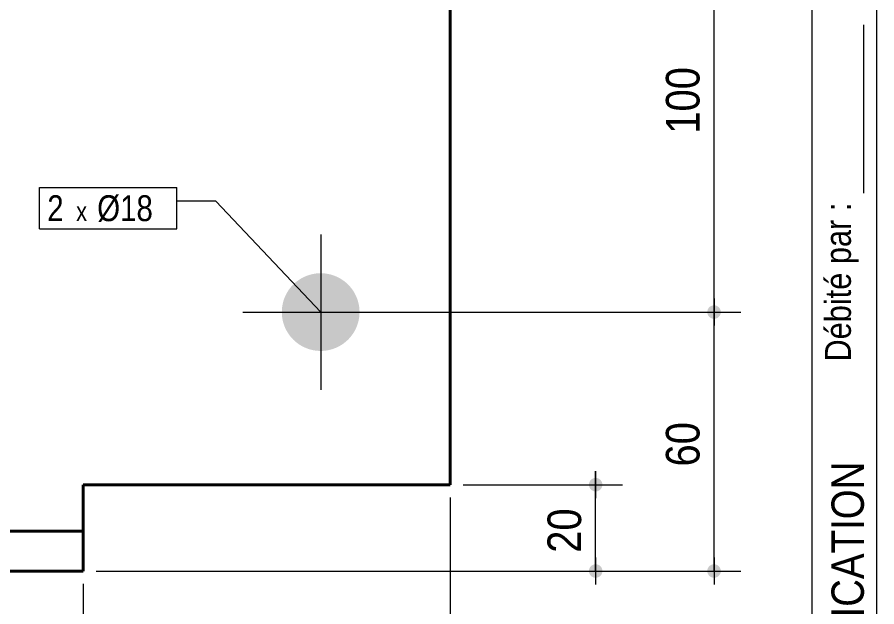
# Model space of a CAD drawing. Header units: millimetres. Extents: x 2 to 287, y 5 to 195.
# Drawn here: x 215.6 to 282, y 70.1 to 115.6 of the extents above; entities that cross this region are included whole.
import ezdxf

# ---------------------------------------------------------------- set-up
doc = ezdxf.new("R2010")
doc.units = ezdxf.units.MM
doc.linetypes.add('CACHE2', pattern=[1.190625, 0.79375, -0.396875])
for name, color, linetype, lineweight in [('Autre type objet', 1, 'Continuous', 0), ('Boulon', 7, 'Continuous', 0), ('Cache', 7, 'Continuous', 0), ('Cotation', 7, 'Continuous', 0), ('Désignation boulon', 3, 'Continuous', 0), ('Feuille dessin', 5, 'Continuous', 0), ('Piece', 2, 'Continuous', 0)]:
    doc.layers.add(name, color=color, linetype=linetype, lineweight=lineweight)
doc.styles.add('ARIAL', font='ARIAL.TTF')
doc.styles.add('COMIC_SANS_MS', font='COMIC.TTF')

# ---------------------------------------------------------------- blocks, each defined once
blk = doc.blocks.new('*A1')
at = {"layer": 'Boulon'}
for points in [[(236.058, 126.229), (236.061, 126.302), (236.065, 126.376), (236.071, 126.449), (236.08, 126.522), (236.089, 126.595), (236.101, 126.668), (236.115, 126.74), (236.13, 126.812), (236.147, 126.884), (236.166, 126.955), (236.186, 127.026), (236.208, 127.096), (236.232, 127.166), (236.258, 127.235), (236.285, 127.303), (236.314, 127.371), (236.345, 127.438), (236.377, 127.504), (236.411, 127.569), (236.447, 127.634), (236.484, 127.697), (236.522, 127.76), (236.563, 127.822), (236.604, 127.882), (236.647, 127.942), (236.692, 128.001), (236.738, 128.058), (236.785, 128.114), (236.834, 128.17), (236.884, 128.224), (236.936, 128.276), (236.988, 128.328), (237.042, 128.378), (237.097, 128.427), (237.154, 128.474), (237.211, 128.52), (237.27, 128.565), (237.33, 128.608), (237.39, 128.649), (237.452, 128.69), (237.515, 128.728), (237.578, 128.765), (237.643, 128.801), (237.708, 128.835), (237.774, 128.867), (237.841, 128.898), (237.909, 128.927), (237.977, 128.954), (238.046, 128.98), (238.116, 129.004), (238.186, 129.026), (238.257, 129.046), (238.328, 129.065), (238.4, 129.082), (238.472, 129.097), (238.544, 129.111), (238.617, 129.122), (238.69, 129.132), (238.763, 129.141), (238.836, 129.147), (238.91, 129.151), (238.983, 129.154), (239.057, 129.155), (239.131, 129.154), (239.204, 129.151), (239.278, 129.147), (239.351, 129.141), (239.424, 129.132), (239.497, 129.122), (239.57, 129.111), (239.642, 129.097), (239.714, 129.082), (239.786, 129.065), (239.857, 129.046), (239.928, 129.026), (239.998, 129.004), (240.068, 128.98), (240.137, 128.954), (240.205, 128.927), (240.273, 128.898), (240.34, 128.867), (240.406, 128.835), (240.471, 128.801), (240.536, 128.765), (240.599, 128.728), (240.662, 128.69), (240.724, 128.649), (240.784, 128.608), (240.844, 128.565), (240.903, 128.52), (240.96, 128.474), (241.017, 128.427), (241.072, 128.378), (241.126, 128.328), (241.178, 128.276), (241.23, 128.224), (241.28, 128.17), (241.329, 128.114), (241.376, 128.058), (241.422, 128.001), (241.467, 127.942), (241.51, 127.882), (241.551, 127.822), (241.592, 127.76), (241.63, 127.697), (241.667, 127.634), (241.703, 127.569), (241.737, 127.504), (241.769, 127.438), (241.8, 127.371), (241.829, 127.303), (241.856, 127.235), (241.882, 127.166), (241.906, 127.096), (241.928, 127.026), (241.948, 126.955), (241.967, 126.884), (241.984, 126.812), (241.999, 126.74), (242.013, 126.668), (242.025, 126.595), (242.034, 126.522), (242.043, 126.449), (242.049, 126.376), (242.053, 126.302), (242.056, 126.229), (242.057, 126.155), (242.056, 126.081), (242.053, 126.008), (242.049, 125.934), (242.043, 125.861), (242.034, 125.788), (242.025, 125.715), (242.013, 125.642), (241.999, 125.57), (241.984, 125.498), (241.967, 125.426), (241.948, 125.355), (241.928, 125.284), (241.906, 125.214), (241.882, 125.144), (241.856, 125.075), (241.829, 125.007), (241.8, 124.939), (241.769, 124.872), (241.737, 124.806), (241.703, 124.741), (241.667, 124.676), (241.63, 124.613), (241.592, 124.55), (241.551, 124.488), (241.51, 124.428), (241.467, 124.368), (241.422, 124.309), (241.376, 124.252), (241.329, 124.195), (241.28, 124.14), (241.23, 124.086), (241.178, 124.034), (241.126, 123.982), (241.072, 123.932), (241.017, 123.883), (240.96, 123.836), (240.903, 123.79), (240.844, 123.745), (240.784, 123.702), (240.724, 123.661), (240.662, 123.62), (240.599, 123.582), (240.536, 123.545), (240.471, 123.509), (240.406, 123.475), (240.34, 123.443), (240.273, 123.412), (240.205, 123.383), (240.137, 123.356), (240.068, 123.33), (239.998, 123.306), (239.928, 123.284), (239.857, 123.264), (239.786, 123.245), (239.714, 123.228), (239.642, 123.213), (239.57, 123.199), (239.497, 123.187), (239.424, 123.178), (239.351, 123.169), (239.278, 123.163), (239.204, 123.159), (239.131, 123.156), (239.057, 123.155), (238.983, 123.156), (238.91, 123.159), (238.836, 123.163), (238.763, 123.169), (238.69, 123.178), (238.617, 123.187), (238.544, 123.199), (238.472, 123.213), (238.4, 123.228), (238.328, 123.245), (238.257, 123.264), (238.186, 123.284), (238.116, 123.306), (238.046, 123.33), (237.977, 123.356), (237.909, 123.383), (237.841, 123.412), (237.774, 123.443), (237.708, 123.475), (237.643, 123.509), (237.578, 123.545), (237.515, 123.582), (237.452, 123.62), (237.39, 123.661), (237.33, 123.702), (237.27, 123.745), (237.211, 123.79), (237.154, 123.836), (237.097, 123.883), (237.042, 123.932), (236.988, 123.982), (236.936, 124.034), (236.884, 124.086), (236.834, 124.14), (236.785, 124.195), (236.738, 124.252), (236.692, 124.309), (236.647, 124.368), (236.604, 124.428), (236.563, 124.488), (236.522, 124.55), (236.484, 124.613), (236.447, 124.676), (236.411, 124.741), (236.377, 124.806), (236.345, 124.872), (236.314, 124.939), (236.285, 125.007), (236.258, 125.075), (236.232, 125.144), (236.208, 125.214), (236.186, 125.284), (236.166, 125.355), (236.147, 125.426), (236.13, 125.498), (236.115, 125.57), (236.101, 125.642), (236.089, 125.715), (236.08, 125.788), (236.071, 125.861), (236.065, 125.934), (236.061, 126.008), (236.058, 126.081), (236.057, 126.155)], [(236.058, 92.895), (236.061, 92.969), (236.065, 93.042), (236.071, 93.116), (236.08, 93.189), (236.089, 93.262), (236.101, 93.335), (236.115, 93.407), (236.13, 93.479), (236.147, 93.551), (236.166, 93.622), (236.186, 93.692), (236.208, 93.763), (236.232, 93.832), (236.258, 93.901), (236.285, 93.97), (236.314, 94.037), (236.345, 94.104), (236.377, 94.17), (236.411, 94.236), (236.447, 94.3), (236.484, 94.364), (236.522, 94.427), (236.563, 94.488), (236.604, 94.549), (236.647, 94.609), (236.692, 94.667), (236.738, 94.725), (236.785, 94.781), (236.834, 94.836), (236.884, 94.89), (236.936, 94.943), (236.988, 94.994), (237.042, 95.044), (237.097, 95.093), (237.154, 95.141), (237.211, 95.187), (237.27, 95.231), (237.33, 95.274), (237.39, 95.316), (237.452, 95.356), (237.515, 95.395), (237.578, 95.432), (237.643, 95.467), (237.708, 95.501), (237.774, 95.534), (237.841, 95.564), (237.909, 95.593), (237.977, 95.621), (238.046, 95.646), (238.116, 95.67), (238.186, 95.692), (238.257, 95.713), (238.328, 95.732), (238.4, 95.749), (238.472, 95.764), (238.544, 95.777), (238.617, 95.789), (238.69, 95.799), (238.763, 95.807), (238.836, 95.813), (238.91, 95.818), (238.983, 95.821), (239.057, 95.822), (239.131, 95.821), (239.204, 95.818), (239.278, 95.813), (239.351, 95.807), (239.424, 95.799), (239.497, 95.789), (239.57, 95.777), (239.642, 95.764), (239.714, 95.749), (239.786, 95.732), (239.857, 95.713), (239.928, 95.692), (239.998, 95.67), (240.068, 95.646), (240.137, 95.621), (240.205, 95.593), (240.273, 95.564), (240.34, 95.534), (240.406, 95.501), (240.471, 95.467), (240.536, 95.432), (240.599, 95.395), (240.662, 95.356), (240.724, 95.316), (240.784, 95.274), (240.844, 95.231), (240.903, 95.187), (240.96, 95.141), (241.017, 95.093), (241.072, 95.044), (241.126, 94.994), (241.178, 94.943), (241.23, 94.89), (241.28, 94.836), (241.329, 94.781), (241.376, 94.725), (241.422, 94.667), (241.467, 94.609), (241.51, 94.549), (241.551, 94.488), (241.592, 94.427), (241.63, 94.364), (241.667, 94.3), (241.703, 94.236), (241.737, 94.17), (241.769, 94.104), (241.8, 94.037), (241.829, 93.97), (241.856, 93.901), (241.882, 93.832), (241.906, 93.763), (241.928, 93.692), (241.948, 93.622), (241.967, 93.551), (241.984, 93.479), (241.999, 93.407), (242.013, 93.335), (242.025, 93.262), (242.034, 93.189), (242.043, 93.116), (242.049, 93.042), (242.053, 92.969), (242.056, 92.895), (242.057, 92.822), (242.056, 92.748), (242.053, 92.674), (242.049, 92.601), (242.043, 92.528), (242.034, 92.454), (242.025, 92.381), (242.013, 92.309), (241.999, 92.236), (241.984, 92.164), (241.967, 92.093), (241.948, 92.021), (241.928, 91.951), (241.906, 91.881), (241.882, 91.811), (241.856, 91.742), (241.829, 91.674), (241.8, 91.606), (241.769, 91.539), (241.737, 91.473), (241.703, 91.407), (241.667, 91.343), (241.63, 91.279), (241.592, 91.217), (241.551, 91.155), (241.51, 91.094), (241.467, 91.035), (241.422, 90.976), (241.376, 90.918), (241.329, 90.862), (241.28, 90.807), (241.23, 90.753), (241.178, 90.7), (241.126, 90.649), (241.072, 90.599), (241.017, 90.55), (240.96, 90.503), (240.903, 90.457), (240.844, 90.412), (240.784, 90.369), (240.724, 90.327), (240.662, 90.287), (240.599, 90.248), (240.536, 90.211), (240.471, 90.176), (240.406, 90.142), (240.34, 90.11), (240.273, 90.079), (240.205, 90.05), (240.137, 90.023), (240.068, 89.997), (239.998, 89.973), (239.928, 89.951), (239.857, 89.93), (239.786, 89.912), (239.714, 89.895), (239.642, 89.879), (239.57, 89.866), (239.497, 89.854), (239.424, 89.844), (239.351, 89.836), (239.278, 89.83), (239.204, 89.825), (239.131, 89.823), (239.057, 89.822), (238.983, 89.823), (238.91, 89.825), (238.836, 89.83), (238.763, 89.836), (238.69, 89.844), (238.617, 89.854), (238.544, 89.866), (238.472, 89.879), (238.4, 89.895), (238.328, 89.912), (238.257, 89.93), (238.186, 89.951), (238.116, 89.973), (238.046, 89.997), (237.977, 90.023), (237.909, 90.05), (237.841, 90.079), (237.774, 90.11), (237.708, 90.142), (237.643, 90.176), (237.578, 90.211), (237.515, 90.248), (237.452, 90.287), (237.39, 90.327), (237.33, 90.369), (237.27, 90.412), (237.211, 90.457), (237.154, 90.503), (237.097, 90.55), (237.042, 90.599), (236.988, 90.649), (236.936, 90.7), (236.884, 90.753), (236.834, 90.807), (236.785, 90.862), (236.738, 90.918), (236.692, 90.976), (236.647, 91.035), (236.604, 91.094), (236.563, 91.155), (236.522, 91.217), (236.484, 91.279), (236.447, 91.343), (236.411, 91.407), (236.377, 91.473), (236.345, 91.539), (236.314, 91.606), (236.285, 91.674), (236.258, 91.742), (236.232, 91.811), (236.208, 91.881), (236.186, 91.951), (236.166, 92.021), (236.147, 92.093), (236.13, 92.164), (236.115, 92.236), (236.101, 92.309), (236.089, 92.381), (236.08, 92.454), (236.071, 92.528), (236.065, 92.601), (236.061, 92.674), (236.058, 92.748), (236.057, 92.822)]]:
    blk.add_hatch(color=256, dxfattribs=at).paths.add_polyline_path(points, flags=17)
at = {"layer": 'Boulon', "linetype": 'Continuous', "lineweight": 0}
for p, q in [((239.057, 132.155), (239.057, 120.155)), ((233.057, 126.155), (245.057, 126.155)), ((239.057, 98.822), (239.057, 86.822)), ((233.057, 92.822), (245.057, 92.822))]:
    blk.add_line(p, q, dxfattribs=at)
blk = doc.blocks.new('*A3')
at = {"layer": 'Cache', "color": 7, "linetype": 'CACHE2', "lineweight": 20}
blk.add_line((249.057528, 79.488285), (249.057528, 139.488285), dxfattribs=at)
at = {"layer": 'Piece', "color": 2, "linetype": 'Continuous', "lineweight": 40}
for p, q in [((249.057677, 79.488285), (249.057677, 139.488285)), ((249.057677, 79.488285), (220.724344, 79.488285)), ((220.724344, 79.488285), (220.724344, 75.888285)), ((249.057677, 79.488285), (249.057528, 79.488285)), ((220.724344, 75.888285), (140.724344, 75.888285)), ((220.724344, 72.821618), (220.724344, 75.888285)), ((220.724344, 72.821618), (140.724344, 72.821618))]:
    blk.add_line(p, q, dxfattribs=at)
blk = doc.blocks.new('*A4')
at = {"layer": 'Feuille dessin', "linetype": 'Continuous', "lineweight": 0}
blk.add_line((282, 5), (282, 195), dxfattribs=at)
blk = doc.blocks.new('*A5')
at = {"layer": 'Autre type objet', "linetype": 'Continuous', "lineweight": 0}
for p, q in [((277, 42), (277, 195)), ((282, 42), (282, 195)), ((281, 102), (281, 115))]:
    blk.add_line(p, q, dxfattribs=at)
at = {"layer": 'Autre type objet', "style": 'ARIAL', "width": 0.85}
for s, height, p in [('Débité par :', 2, (280, 89)), ('CONTROLE FABRICATION', 2.5, (281, 44))]:
    blk.add_text(s, height=height, rotation=90, dxfattribs=at).set_placement(p)
blk = doc.blocks.new('*A12')
at = {"layer": 'Cotation'}
for points in [[(269.407, 92.302), (269.381, 92.304), (269.356, 92.307), (269.331, 92.312), (269.306, 92.317), (269.281, 92.324), (269.257, 92.332), (269.233, 92.341), (269.21, 92.352), (269.187, 92.363), (269.165, 92.376), (269.143, 92.389), (269.123, 92.404), (269.102, 92.42), (269.083, 92.436), (269.065, 92.454), (269.047, 92.472), (269.03, 92.492), (269.015, 92.512), (269, 92.533), (268.986, 92.554), (268.974, 92.576), (268.962, 92.599), (268.952, 92.623), (268.943, 92.646), (268.935, 92.671), (268.928, 92.695), (268.922, 92.72), (268.918, 92.745), (268.915, 92.771), (268.913, 92.796), (268.912, 92.822), (268.913, 92.847), (268.915, 92.873), (268.918, 92.898), (268.922, 92.923), (268.928, 92.948), (268.935, 92.973), (268.943, 92.997), (268.952, 93.021), (268.962, 93.044), (268.974, 93.067), (268.986, 93.089), (269, 93.111), (269.015, 93.131), (269.03, 93.152), (269.047, 93.171), (269.065, 93.189), (269.083, 93.207), (269.102, 93.224), (269.123, 93.239), (269.143, 93.254), (269.165, 93.268), (269.187, 93.28), (269.21, 93.292), (269.233, 93.302), (269.257, 93.311), (269.281, 93.319), (269.306, 93.326), (269.331, 93.332), (269.356, 93.336), (269.381, 93.339), (269.407, 93.341), (269.432, 93.342), (269.458, 93.341), (269.483, 93.339), (269.509, 93.336), (269.534, 93.332), (269.559, 93.326), (269.583, 93.319), (269.608, 93.311), (269.631, 93.302), (269.655, 93.292), (269.677, 93.28), (269.7, 93.268), (269.721, 93.254), (269.742, 93.239), (269.762, 93.224), (269.782, 93.207), (269.8, 93.189), (269.818, 93.171), (269.834, 93.152), (269.85, 93.131), (269.865, 93.111), (269.878, 93.089), (269.891, 93.067), (269.902, 93.044), (269.913, 93.021), (269.922, 92.997), (269.93, 92.973), (269.937, 92.948), (269.942, 92.923), (269.947, 92.898), (269.95, 92.873), (269.952, 92.847), (269.952, 92.822), (269.952, 92.796), (269.95, 92.771), (269.947, 92.745), (269.942, 92.72), (269.937, 92.695), (269.93, 92.671), (269.922, 92.646), (269.913, 92.623), (269.902, 92.599), (269.891, 92.576), (269.878, 92.554), (269.865, 92.533), (269.85, 92.512), (269.834, 92.492), (269.818, 92.472), (269.8, 92.454), (269.782, 92.436), (269.762, 92.42), (269.742, 92.404), (269.721, 92.389), (269.7, 92.376), (269.677, 92.363), (269.655, 92.352), (269.631, 92.341), (269.608, 92.332), (269.583, 92.324), (269.559, 92.317), (269.534, 92.312), (269.509, 92.307), (269.483, 92.304), (269.458, 92.302), (269.432, 92.302)], [(269.407, 72.302), (269.381, 72.304), (269.356, 72.307), (269.331, 72.312), (269.306, 72.317), (269.281, 72.324), (269.257, 72.332), (269.233, 72.341), (269.21, 72.352), (269.187, 72.363), (269.165, 72.376), (269.143, 72.389), (269.123, 72.404), (269.102, 72.42), (269.083, 72.436), (269.065, 72.454), (269.047, 72.472), (269.03, 72.492), (269.015, 72.512), (269, 72.533), (268.986, 72.554), (268.974, 72.576), (268.962, 72.599), (268.952, 72.623), (268.943, 72.646), (268.935, 72.671), (268.928, 72.695), (268.922, 72.72), (268.918, 72.745), (268.915, 72.771), (268.913, 72.796), (268.912, 72.822), (268.913, 72.847), (268.915, 72.873), (268.918, 72.898), (268.922, 72.923), (268.928, 72.948), (268.935, 72.973), (268.943, 72.997), (268.952, 73.021), (268.962, 73.044), (268.974, 73.067), (268.986, 73.089), (269, 73.111), (269.015, 73.131), (269.03, 73.152), (269.047, 73.171), (269.065, 73.189), (269.083, 73.207), (269.102, 73.224), (269.123, 73.239), (269.143, 73.254), (269.165, 73.268), (269.187, 73.28), (269.21, 73.292), (269.233, 73.302), (269.257, 73.311), (269.281, 73.319), (269.306, 73.326), (269.331, 73.332), (269.356, 73.336), (269.381, 73.339), (269.407, 73.341), (269.432, 73.342), (269.458, 73.341), (269.483, 73.339), (269.509, 73.336), (269.534, 73.332), (269.559, 73.326), (269.583, 73.319), (269.608, 73.311), (269.631, 73.302), (269.655, 73.292), (269.677, 73.28), (269.7, 73.268), (269.721, 73.254), (269.742, 73.239), (269.762, 73.224), (269.782, 73.207), (269.8, 73.189), (269.818, 73.171), (269.834, 73.152), (269.85, 73.131), (269.865, 73.111), (269.878, 73.089), (269.891, 73.067), (269.902, 73.044), (269.913, 73.021), (269.922, 72.997), (269.93, 72.973), (269.937, 72.948), (269.942, 72.923), (269.947, 72.898), (269.95, 72.873), (269.952, 72.847), (269.952, 72.822), (269.952, 72.796), (269.95, 72.771), (269.947, 72.745), (269.942, 72.72), (269.937, 72.695), (269.93, 72.671), (269.922, 72.646), (269.913, 72.623), (269.902, 72.599), (269.891, 72.576), (269.878, 72.554), (269.865, 72.533), (269.85, 72.512), (269.834, 72.492), (269.818, 72.472), (269.8, 72.454), (269.782, 72.436), (269.762, 72.42), (269.742, 72.404), (269.721, 72.389), (269.7, 72.376), (269.677, 72.363), (269.655, 72.352), (269.631, 72.341), (269.608, 72.332), (269.583, 72.324), (269.559, 72.317), (269.534, 72.312), (269.509, 72.307), (269.483, 72.304), (269.458, 72.302), (269.432, 72.302)]]:
    blk.add_hatch(color=256, dxfattribs=at).paths.add_polyline_path(points, flags=17)
at = {"layer": 'Cotation', "linetype": 'Continuous', "lineweight": 0}
for p, q in [((269.432, 93.862), (269.432, 91.782)), ((269.432, 92.822), (269.432, 93.862)), ((240.057, 92.822), (271.512, 92.822)), ((268.392, 92.822), (270.472, 92.822)), ((269.432, 72.822), (269.432, 92.822)), ((269.432, 73.862), (269.432, 71.782)), ((221.724, 72.822), (271.512, 72.822)), ((268.392, 72.822), (270.472, 72.822)), ((269.432, 72.822), (269.432, 71.782))]:
    blk.add_line(p, q, dxfattribs=at)
at = {"layer": 'Cotation'}
for p in [(269.432, 92.822), (269.432, 72.822)]:
    blk.add_point(p, dxfattribs=at)
at = {"layer": 'Cotation', "style": 'ARIAL', "width": 0.85}
blk.add_text('60', height=2.6, rotation=90.00021, dxfattribs=at).set_placement((268.312, 80.893))
blk = doc.blocks.new('*A13')
at = {"layer": 'Cotation'}
for points in [[(269.407, 125.636), (269.381, 125.637), (269.356, 125.641), (269.331, 125.645), (269.306, 125.651), (269.281, 125.657), (269.257, 125.665), (269.233, 125.675), (269.21, 125.685), (269.187, 125.696), (269.165, 125.709), (269.143, 125.723), (269.123, 125.737), (269.102, 125.753), (269.083, 125.77), (269.065, 125.787), (269.047, 125.806), (269.03, 125.825), (269.015, 125.845), (269, 125.866), (268.986, 125.888), (268.974, 125.91), (268.962, 125.933), (268.952, 125.956), (268.943, 125.98), (268.935, 126.004), (268.928, 126.029), (268.922, 126.054), (268.918, 126.079), (268.915, 126.104), (268.913, 126.129), (268.912, 126.155), (268.913, 126.18), (268.915, 126.206), (268.918, 126.231), (268.922, 126.256), (268.928, 126.281), (268.935, 126.306), (268.943, 126.33), (268.952, 126.354), (268.962, 126.377), (268.974, 126.4), (268.986, 126.422), (269, 126.444), (269.015, 126.465), (269.03, 126.485), (269.047, 126.504), (269.065, 126.523), (269.083, 126.54), (269.102, 126.557), (269.123, 126.573), (269.143, 126.587), (269.165, 126.601), (269.187, 126.614), (269.21, 126.625), (269.233, 126.635), (269.257, 126.645), (269.281, 126.653), (269.306, 126.659), (269.331, 126.665), (269.356, 126.669), (269.381, 126.672), (269.407, 126.674), (269.432, 126.675), (269.458, 126.674), (269.483, 126.672), (269.509, 126.669), (269.534, 126.665), (269.559, 126.659), (269.583, 126.653), (269.608, 126.645), (269.631, 126.635), (269.655, 126.625), (269.677, 126.614), (269.7, 126.601), (269.721, 126.587), (269.742, 126.573), (269.762, 126.557), (269.782, 126.54), (269.8, 126.523), (269.818, 126.504), (269.834, 126.485), (269.85, 126.465), (269.865, 126.444), (269.878, 126.422), (269.891, 126.4), (269.902, 126.377), (269.913, 126.354), (269.922, 126.33), (269.93, 126.306), (269.937, 126.281), (269.942, 126.256), (269.947, 126.231), (269.95, 126.206), (269.952, 126.18), (269.952, 126.155), (269.952, 126.129), (269.95, 126.104), (269.947, 126.079), (269.942, 126.054), (269.937, 126.029), (269.93, 126.004), (269.922, 125.98), (269.913, 125.956), (269.902, 125.933), (269.891, 125.91), (269.878, 125.888), (269.865, 125.866), (269.85, 125.845), (269.834, 125.825), (269.818, 125.806), (269.8, 125.787), (269.782, 125.77), (269.762, 125.753), (269.742, 125.737), (269.721, 125.723), (269.7, 125.709), (269.677, 125.696), (269.655, 125.685), (269.631, 125.675), (269.608, 125.665), (269.583, 125.657), (269.559, 125.651), (269.534, 125.645), (269.509, 125.641), (269.483, 125.637), (269.458, 125.636), (269.432, 125.635)], [(269.407, 92.302), (269.381, 92.304), (269.356, 92.307), (269.331, 92.312), (269.306, 92.317), (269.281, 92.324), (269.257, 92.332), (269.233, 92.341), (269.21, 92.352), (269.187, 92.363), (269.165, 92.376), (269.143, 92.389), (269.123, 92.404), (269.102, 92.42), (269.083, 92.436), (269.065, 92.454), (269.047, 92.472), (269.03, 92.492), (269.015, 92.512), (269, 92.533), (268.986, 92.554), (268.974, 92.576), (268.962, 92.599), (268.952, 92.623), (268.943, 92.646), (268.935, 92.671), (268.928, 92.695), (268.922, 92.72), (268.918, 92.745), (268.915, 92.771), (268.913, 92.796), (268.912, 92.822), (268.913, 92.847), (268.915, 92.873), (268.918, 92.898), (268.922, 92.923), (268.928, 92.948), (268.935, 92.973), (268.943, 92.997), (268.952, 93.021), (268.962, 93.044), (268.974, 93.067), (268.986, 93.089), (269, 93.111), (269.015, 93.131), (269.03, 93.152), (269.047, 93.171), (269.065, 93.189), (269.083, 93.207), (269.102, 93.224), (269.123, 93.239), (269.143, 93.254), (269.165, 93.268), (269.187, 93.28), (269.21, 93.292), (269.233, 93.302), (269.257, 93.311), (269.281, 93.319), (269.306, 93.326), (269.331, 93.332), (269.356, 93.336), (269.381, 93.339), (269.407, 93.341), (269.432, 93.342), (269.458, 93.341), (269.483, 93.339), (269.509, 93.336), (269.534, 93.332), (269.559, 93.326), (269.583, 93.319), (269.608, 93.311), (269.631, 93.302), (269.655, 93.292), (269.677, 93.28), (269.7, 93.268), (269.721, 93.254), (269.742, 93.239), (269.762, 93.224), (269.782, 93.207), (269.8, 93.189), (269.818, 93.171), (269.834, 93.152), (269.85, 93.131), (269.865, 93.111), (269.878, 93.089), (269.891, 93.067), (269.902, 93.044), (269.913, 93.021), (269.922, 92.997), (269.93, 92.973), (269.937, 92.948), (269.942, 92.923), (269.947, 92.898), (269.95, 92.873), (269.952, 92.847), (269.952, 92.822), (269.952, 92.796), (269.95, 92.771), (269.947, 92.745), (269.942, 92.72), (269.937, 92.695), (269.93, 92.671), (269.922, 92.646), (269.913, 92.623), (269.902, 92.599), (269.891, 92.576), (269.878, 92.554), (269.865, 92.533), (269.85, 92.512), (269.834, 92.492), (269.818, 92.472), (269.8, 92.454), (269.782, 92.436), (269.762, 92.42), (269.742, 92.404), (269.721, 92.389), (269.7, 92.376), (269.677, 92.363), (269.655, 92.352), (269.631, 92.341), (269.608, 92.332), (269.583, 92.324), (269.559, 92.317), (269.534, 92.312), (269.509, 92.307), (269.483, 92.304), (269.458, 92.302), (269.432, 92.302)]]:
    blk.add_hatch(color=256, dxfattribs=at).paths.add_polyline_path(points, flags=17)
at = {"layer": 'Cotation', "linetype": 'Continuous', "lineweight": 0}
for p, q in [((269.432, 127.195), (269.432, 125.115)), ((269.432, 126.155), (269.432, 127.195)), ((240.057, 126.155), (271.512, 126.155)), ((268.392, 126.155), (270.472, 126.155)), ((269.432, 92.822), (269.432, 126.155)), ((269.432, 93.862), (269.432, 91.782)), ((240.057, 92.822), (271.512, 92.822)), ((268.392, 92.822), (270.472, 92.822)), ((269.432, 92.822), (269.432, 91.782))]:
    blk.add_line(p, q, dxfattribs=at)
at = {"layer": 'Cotation'}
for p in [(269.432, 126.155), (269.432, 92.822)]:
    blk.add_point(p, dxfattribs=at)
at = {"layer": 'Cotation', "style": 'ARIAL', "width": 0.85}
blk.add_text('100', height=2.6, rotation=90.00021, dxfattribs=at).set_placement((268.312, 106.596))
blk = doc.blocks.new('*A15')
at = {"layer": 'Cotation'}
for points in [[(260.265, 78.969), (260.239, 78.971), (260.214, 78.974), (260.189, 78.978), (260.164, 78.984), (260.139, 78.991), (260.115, 78.999), (260.091, 79.008), (260.068, 79.018), (260.045, 79.03), (260.023, 79.042), (260.001, 79.056), (259.98, 79.071), (259.96, 79.086), (259.941, 79.103), (259.923, 79.121), (259.905, 79.139), (259.888, 79.158), (259.873, 79.179), (259.858, 79.199), (259.844, 79.221), (259.832, 79.243), (259.82, 79.266), (259.81, 79.289), (259.801, 79.313), (259.793, 79.337), (259.786, 79.362), (259.78, 79.387), (259.776, 79.412), (259.773, 79.437), (259.771, 79.463), (259.77, 79.488), (259.771, 79.514), (259.773, 79.539), (259.776, 79.565), (259.78, 79.59), (259.786, 79.615), (259.793, 79.639), (259.801, 79.663), (259.81, 79.687), (259.82, 79.711), (259.832, 79.733), (259.844, 79.756), (259.858, 79.777), (259.873, 79.798), (259.888, 79.818), (259.905, 79.837), (259.923, 79.856), (259.941, 79.874), (259.96, 79.89), (259.98, 79.906), (260.001, 79.921), (260.023, 79.934), (260.045, 79.947), (260.068, 79.958), (260.091, 79.969), (260.115, 79.978), (260.139, 79.986), (260.164, 79.993), (260.189, 79.998), (260.214, 80.003), (260.239, 80.006), (260.265, 80.008), (260.29, 80.008), (260.316, 80.008), (260.341, 80.006), (260.366, 80.003), (260.392, 79.998), (260.417, 79.993), (260.441, 79.986), (260.465, 79.978), (260.489, 79.969), (260.513, 79.958), (260.535, 79.947), (260.558, 79.934), (260.579, 79.921), (260.6, 79.906), (260.62, 79.89), (260.639, 79.874), (260.658, 79.856), (260.675, 79.837), (260.692, 79.818), (260.708, 79.798), (260.723, 79.777), (260.736, 79.756), (260.749, 79.733), (260.76, 79.711), (260.771, 79.687), (260.78, 79.663), (260.788, 79.639), (260.795, 79.615), (260.8, 79.59), (260.805, 79.565), (260.808, 79.539), (260.81, 79.514), (260.81, 79.488), (260.81, 79.463), (260.808, 79.437), (260.805, 79.412), (260.8, 79.387), (260.795, 79.362), (260.788, 79.337), (260.78, 79.313), (260.771, 79.289), (260.76, 79.266), (260.749, 79.243), (260.736, 79.221), (260.723, 79.199), (260.708, 79.179), (260.692, 79.158), (260.675, 79.139), (260.658, 79.121), (260.639, 79.103), (260.62, 79.086), (260.6, 79.071), (260.579, 79.056), (260.558, 79.042), (260.535, 79.03), (260.513, 79.018), (260.489, 79.008), (260.465, 78.999), (260.441, 78.991), (260.417, 78.984), (260.392, 78.978), (260.366, 78.974), (260.341, 78.971), (260.316, 78.969), (260.29, 78.968)], [(260.265, 72.302), (260.239, 72.304), (260.214, 72.307), (260.189, 72.312), (260.164, 72.317), (260.139, 72.324), (260.115, 72.332), (260.091, 72.341), (260.068, 72.352), (260.045, 72.363), (260.023, 72.376), (260.001, 72.389), (259.98, 72.404), (259.96, 72.42), (259.941, 72.436), (259.923, 72.454), (259.905, 72.472), (259.888, 72.492), (259.873, 72.512), (259.858, 72.533), (259.844, 72.554), (259.832, 72.576), (259.82, 72.599), (259.81, 72.623), (259.801, 72.646), (259.793, 72.671), (259.786, 72.695), (259.78, 72.72), (259.776, 72.745), (259.773, 72.771), (259.771, 72.796), (259.77, 72.822), (259.771, 72.847), (259.773, 72.873), (259.776, 72.898), (259.78, 72.923), (259.786, 72.948), (259.793, 72.973), (259.801, 72.997), (259.81, 73.021), (259.82, 73.044), (259.832, 73.067), (259.844, 73.089), (259.858, 73.111), (259.873, 73.131), (259.888, 73.152), (259.905, 73.171), (259.923, 73.189), (259.941, 73.207), (259.96, 73.224), (259.98, 73.239), (260.001, 73.254), (260.023, 73.268), (260.045, 73.28), (260.068, 73.292), (260.091, 73.302), (260.115, 73.311), (260.139, 73.319), (260.164, 73.326), (260.189, 73.332), (260.214, 73.336), (260.239, 73.339), (260.265, 73.341), (260.29, 73.342), (260.316, 73.341), (260.341, 73.339), (260.366, 73.336), (260.392, 73.332), (260.417, 73.326), (260.441, 73.319), (260.465, 73.311), (260.489, 73.302), (260.513, 73.292), (260.535, 73.28), (260.558, 73.268), (260.579, 73.254), (260.6, 73.239), (260.62, 73.224), (260.639, 73.207), (260.658, 73.189), (260.675, 73.171), (260.692, 73.152), (260.708, 73.131), (260.723, 73.111), (260.736, 73.089), (260.749, 73.067), (260.76, 73.044), (260.771, 73.021), (260.78, 72.997), (260.788, 72.973), (260.795, 72.948), (260.8, 72.923), (260.805, 72.898), (260.808, 72.873), (260.81, 72.847), (260.81, 72.822), (260.81, 72.796), (260.808, 72.771), (260.805, 72.745), (260.8, 72.72), (260.795, 72.695), (260.788, 72.671), (260.78, 72.646), (260.771, 72.623), (260.76, 72.599), (260.749, 72.576), (260.736, 72.554), (260.723, 72.533), (260.708, 72.512), (260.692, 72.492), (260.675, 72.472), (260.658, 72.454), (260.639, 72.436), (260.62, 72.42), (260.6, 72.404), (260.579, 72.389), (260.558, 72.376), (260.535, 72.363), (260.513, 72.352), (260.489, 72.341), (260.465, 72.332), (260.441, 72.324), (260.417, 72.317), (260.392, 72.312), (260.366, 72.307), (260.341, 72.304), (260.316, 72.302), (260.29, 72.302)]]:
    blk.add_hatch(color=256, dxfattribs=at).paths.add_polyline_path(points, flags=17)
at = {"layer": 'Cotation', "linetype": 'Continuous', "lineweight": 0}
for p, q in [((260.29, 80.528), (260.29, 78.448)), ((260.29, 79.488), (260.29, 80.528)), ((250.058, 79.488), (262.37, 79.488)), ((259.25, 79.488), (261.33, 79.488)), ((260.29, 72.822), (260.29, 79.488)), ((260.29, 73.862), (260.29, 71.782)), ((221.724, 72.822), (262.37, 72.822)), ((259.25, 72.822), (261.33, 72.822)), ((260.29, 72.822), (260.29, 71.782))]:
    blk.add_line(p, q, dxfattribs=at)
at = {"layer": 'Cotation'}
for p in [(260.29, 79.488), (260.29, 72.822)]:
    blk.add_point(p, dxfattribs=at)
at = {"layer": 'Cotation', "style": 'ARIAL', "width": 0.85}
blk.add_text('20', height=2.6, rotation=90.00021, dxfattribs=at).set_placement((259.17, 74.227))
blk = doc.blocks.new('*A25')
at = {"layer": 'Cotation'}
for points in [[(220.699, 60.969), (220.673, 60.971), (220.648, 60.974), (220.623, 60.978), (220.598, 60.984), (220.573, 60.991), (220.549, 60.999), (220.525, 61.008), (220.502, 61.018), (220.479, 61.03), (220.457, 61.042), (220.435, 61.056), (220.415, 61.071), (220.394, 61.086), (220.375, 61.103), (220.357, 61.121), (220.339, 61.139), (220.322, 61.158), (220.307, 61.179), (220.292, 61.199), (220.278, 61.221), (220.266, 61.243), (220.254, 61.266), (220.244, 61.289), (220.235, 61.313), (220.227, 61.337), (220.22, 61.362), (220.214, 61.387), (220.21, 61.412), (220.207, 61.437), (220.205, 61.463), (220.204, 61.488), (220.205, 61.514), (220.207, 61.539), (220.21, 61.565), (220.214, 61.59), (220.22, 61.615), (220.227, 61.639), (220.235, 61.663), (220.244, 61.687), (220.254, 61.711), (220.266, 61.733), (220.278, 61.756), (220.292, 61.777), (220.307, 61.798), (220.322, 61.818), (220.339, 61.837), (220.357, 61.856), (220.375, 61.874), (220.394, 61.89), (220.415, 61.906), (220.435, 61.921), (220.457, 61.934), (220.479, 61.947), (220.502, 61.958), (220.525, 61.969), (220.549, 61.978), (220.573, 61.986), (220.598, 61.993), (220.623, 61.998), (220.648, 62.003), (220.673, 62.006), (220.699, 62.008), (220.724, 62.008), (220.75, 62.008), (220.775, 62.006), (220.801, 62.003), (220.826, 61.998), (220.851, 61.993), (220.875, 61.986), (220.9, 61.978), (220.923, 61.969), (220.947, 61.958), (220.969, 61.947), (220.992, 61.934), (221.013, 61.921), (221.034, 61.906), (221.054, 61.89), (221.074, 61.874), (221.092, 61.856), (221.11, 61.837), (221.126, 61.818), (221.142, 61.798), (221.157, 61.777), (221.17, 61.756), (221.183, 61.733), (221.194, 61.711), (221.205, 61.687), (221.214, 61.663), (221.222, 61.639), (221.229, 61.615), (221.234, 61.59), (221.239, 61.565), (221.242, 61.539), (221.244, 61.514), (221.244, 61.488), (221.244, 61.463), (221.242, 61.437), (221.239, 61.412), (221.234, 61.387), (221.229, 61.362), (221.222, 61.337), (221.214, 61.313), (221.205, 61.289), (221.194, 61.266), (221.183, 61.243), (221.17, 61.221), (221.157, 61.199), (221.142, 61.179), (221.126, 61.158), (221.11, 61.139), (221.092, 61.121), (221.074, 61.103), (221.054, 61.086), (221.034, 61.071), (221.013, 61.056), (220.992, 61.042), (220.969, 61.03), (220.947, 61.018), (220.923, 61.008), (220.9, 60.999), (220.875, 60.991), (220.851, 60.984), (220.826, 60.978), (220.801, 60.974), (220.775, 60.971), (220.75, 60.969), (220.724, 60.968)], [(249.032, 60.969), (249.007, 60.971), (248.981, 60.974), (248.956, 60.978), (248.931, 60.984), (248.907, 60.991), (248.882, 60.999), (248.859, 61.008), (248.835, 61.018), (248.813, 61.03), (248.79, 61.042), (248.769, 61.056), (248.748, 61.071), (248.728, 61.086), (248.708, 61.103), (248.69, 61.121), (248.672, 61.139), (248.656, 61.158), (248.64, 61.179), (248.625, 61.199), (248.612, 61.221), (248.599, 61.243), (248.588, 61.266), (248.577, 61.289), (248.568, 61.313), (248.56, 61.337), (248.553, 61.362), (248.548, 61.387), (248.543, 61.412), (248.54, 61.437), (248.538, 61.463), (248.538, 61.488), (248.538, 61.514), (248.54, 61.539), (248.543, 61.565), (248.548, 61.59), (248.553, 61.615), (248.56, 61.639), (248.568, 61.663), (248.577, 61.687), (248.588, 61.711), (248.599, 61.733), (248.612, 61.756), (248.625, 61.777), (248.64, 61.798), (248.656, 61.818), (248.672, 61.837), (248.69, 61.856), (248.708, 61.874), (248.728, 61.89), (248.748, 61.906), (248.769, 61.921), (248.79, 61.934), (248.813, 61.947), (248.835, 61.958), (248.859, 61.969), (248.882, 61.978), (248.907, 61.986), (248.931, 61.993), (248.956, 61.998), (248.981, 62.003), (249.007, 62.006), (249.032, 62.008), (249.058, 62.008), (249.083, 62.008), (249.109, 62.006), (249.134, 62.003), (249.159, 61.998), (249.184, 61.993), (249.209, 61.986), (249.233, 61.978), (249.257, 61.969), (249.28, 61.958), (249.303, 61.947), (249.325, 61.934), (249.347, 61.921), (249.367, 61.906), (249.388, 61.89), (249.407, 61.874), (249.425, 61.856), (249.443, 61.837), (249.46, 61.818), (249.475, 61.798), (249.49, 61.777), (249.504, 61.756), (249.516, 61.733), (249.528, 61.711), (249.538, 61.687), (249.547, 61.663), (249.555, 61.639), (249.562, 61.615), (249.568, 61.59), (249.572, 61.565), (249.575, 61.539), (249.577, 61.514), (249.578, 61.488), (249.577, 61.463), (249.575, 61.437), (249.572, 61.412), (249.568, 61.387), (249.562, 61.362), (249.555, 61.337), (249.547, 61.313), (249.538, 61.289), (249.528, 61.266), (249.516, 61.243), (249.504, 61.221), (249.49, 61.199), (249.475, 61.179), (249.46, 61.158), (249.443, 61.139), (249.425, 61.121), (249.407, 61.103), (249.388, 61.086), (249.367, 61.071), (249.347, 61.056), (249.325, 61.042), (249.303, 61.03), (249.28, 61.018), (249.257, 61.008), (249.233, 60.999), (249.209, 60.991), (249.184, 60.984), (249.159, 60.978), (249.134, 60.974), (249.109, 60.971), (249.083, 60.969), (249.058, 60.968)]]:
    blk.add_hatch(color=256, dxfattribs=at).paths.add_polyline_path(points, flags=17)
at = {"layer": 'Cotation', "linetype": 'Continuous', "lineweight": 0}
for p, q in [((249.058, 78.488), (249.058, 52.635)), ((220.724, 71.822), (220.724, 52.635)), ((220.724, 62.528), (220.724, 60.448)), ((249.058, 62.528), (249.058, 60.448)), ((221.764, 61.488), (219.684, 61.488)), ((220.724, 61.488), (219.684, 61.488)), ((220.724, 61.488), (249.058, 61.488)), ((250.098, 61.488), (248.018, 61.488)), ((249.058, 61.488), (250.098, 61.488))]:
    blk.add_line(p, q, dxfattribs=at)
at = {"layer": 'Cotation'}
for p in [(220.724, 61.488), (249.058, 61.488)]:
    blk.add_point(p, dxfattribs=at)
at = {"layer": 'Cotation', "style": 'ARIAL', "width": 0.85}
blk.add_text('85', height=2.6, dxfattribs=at).set_placement((232.963, 62.608))
for s, p in [('4656', (219.684, 52.635)), ('4741', (248.018, 52.635))]:
    blk.add_text(s, height=2.6, rotation=90.00021, dxfattribs=at).set_placement(p)
blk = doc.blocks.new('*A26')
at = {"layer": 'Désignation boulon', "linetype": 'Continuous', "lineweight": 0}
for p, q in [((217.341917, 102.444631), (227.957542, 102.444631)), ((217.341917, 99.244631), (217.341917, 102.444631)), ((227.957542, 99.244631), (227.957542, 102.444631)), ((230.957542, 101.377964), (227.957542, 101.377964)), ((239.057006, 92.821618), (230.957542, 101.377964)), ((217.341917, 99.244631), (227.957542, 99.244631))]:
    blk.add_line(p, q, dxfattribs=at)
at = {"layer": 'Désignation boulon', "style": 'COMIC_SANS_MS', "width": 0.85}
for s, height, p in [('2', 2, (217.941917, 99.844631)), ('Ø18', 2, (221.800511, 99.844631)), ('x', 1.5, (220.169847, 99.844631))]:
    blk.add_text(s, height=height, dxfattribs=at).set_placement(p)

msp = doc.modelspace()

# ---------------------------------------------------------------- block references
at = {"lineweight": 0}
for name in ['*A4', '*A5', '*A3', '*A1', '*A13', '*A26', '*A12', '*A15', '*A25']:
    msp.add_blockref(name, (0, 0), dxfattribs=at)

doc.saveas('drawing.dxf')
